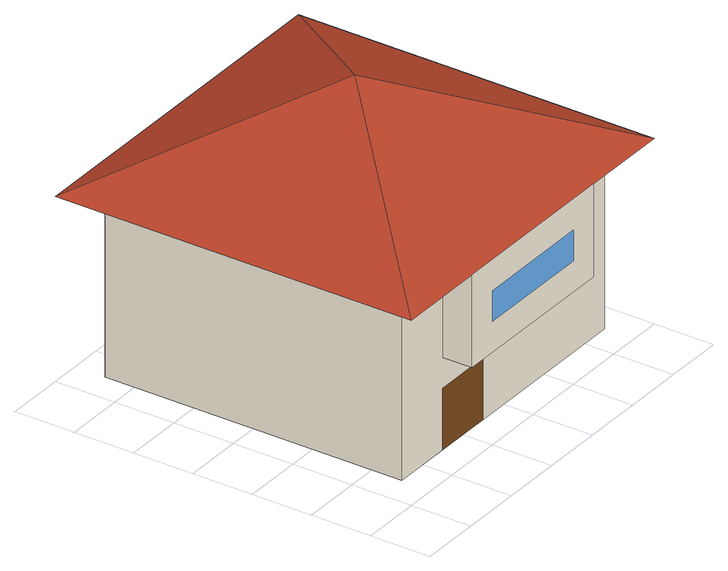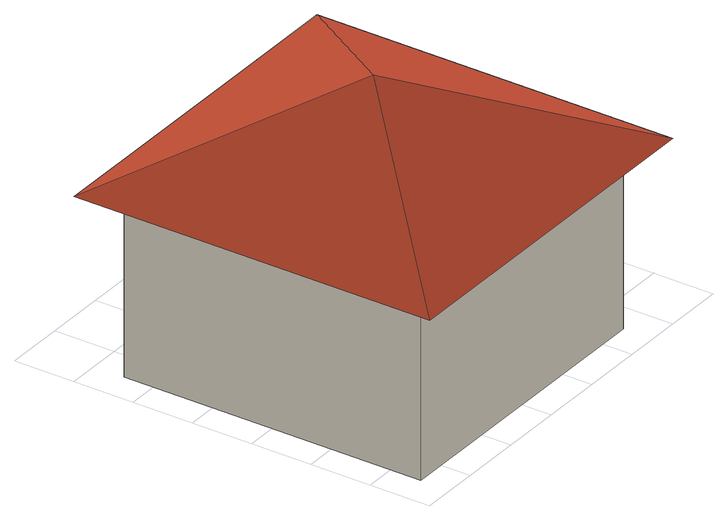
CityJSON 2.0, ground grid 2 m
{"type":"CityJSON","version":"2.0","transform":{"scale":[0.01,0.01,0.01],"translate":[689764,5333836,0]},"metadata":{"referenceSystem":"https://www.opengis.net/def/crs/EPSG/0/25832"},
"CityObjects":{
"building1":{"type":"Building","attributes":{"description":"Building010, which has Boundaries and linked LOD representations and additionally rooms, windows and doors connected with storeys.","name":"Building 02","Height.highReference":"highestRoofEdge","Height.lowReference":"lowestGroundPoint","Height.status":"measured","measuredHeight":9},"geometry":[{"type":"MultiSurface","lod":"3","boundaries":[[[0,1,2,3]],[[4,5,6,7,8]],[[8,7,9]],[[10,4,8]],[[10,8,9]],[[0,3,11,12]],[[2,13,11,3]],[[14,15,16,17,18,1,19,20,21,22,0,12]],[[16,15,23,24]],[[14,6,23,15]],[[17,16,24,5]],[[6,5,24,23],[25,26,27,28]],[[1,18,13,2]],[[7,6,14,12,11,13,18,17,5,4,10,9]],[[22,19,20,21]],[[25,26,27,28]],[[29,30,31,32]],[[29,33,34,30]],[[30,34,35,31]],[[32,36,33,29]],[[31,35,36,32]],[[34,33,36,35]],[[37,38,39,40,41,42,43,44]],[[45,46,38,37]],[[42,41,47,48]],[[39,49,50,40]],[[38,46,49,39]],[[47,41,40,50]],[[44,51,45,37]],[[43,52,51,44]],[[42,48,52,43]],[[48,47,50,49,46,45,51,52]]],"semantics":{"surfaces":[{"type":"GroundSurface"},{"type":"RoofSurface"},{"type":"WallSurface"},{"type":"OuterCeilingSurface"},{"type":"Door"},{"type":"Window"},{"type":"FloorSurface"},{"type":"InteriorWallSurface"},{"type":"CeilingSurface"}],"values":[0,1,1,1,1,2,2,2,2,2,2,2,2,3,4,5,6,7,7,7,7,8,6,7,7,7,7,7,7,7,7,8]}}]}
},
"vertices":[
[100,100,0],[1100,100,0],[1100,1100,0],[100,1100,0],[1200,0,600],[900,0,600],[300,0,600],[0,0,600],[600,600,900],[0,1200,600],[1200,1200,600],[100,1100,600],[100,100,600],[1100,1100,600],[300,100,600],[300,100,300],[900,100,300],[900,100,600],[1100,100,600],[500,100,0],[500,100,200],[300,100,200],[300,100,0],[300,0,300],[900,0,300],[400,0,500],[800,0,500],[800,0,400],[400,0,400],[200,200,0],[1000,200,0],[1000,1000,0],[200,1000,0],[200,200,200],[1000,200,200],[1000,1000,200],[200,1000,200],[200,200,300],[400,200,300],[400,100,300],[800,100,300],[800,200,300],[1000,200,300],[1000,1000,300],[200,1000,300],[200,200,600],[400,200,600],[800,200,600],[1000,200,600],[400,100,600],[800,100,600],[200,1000,600],[1000,1000,600]
]}
